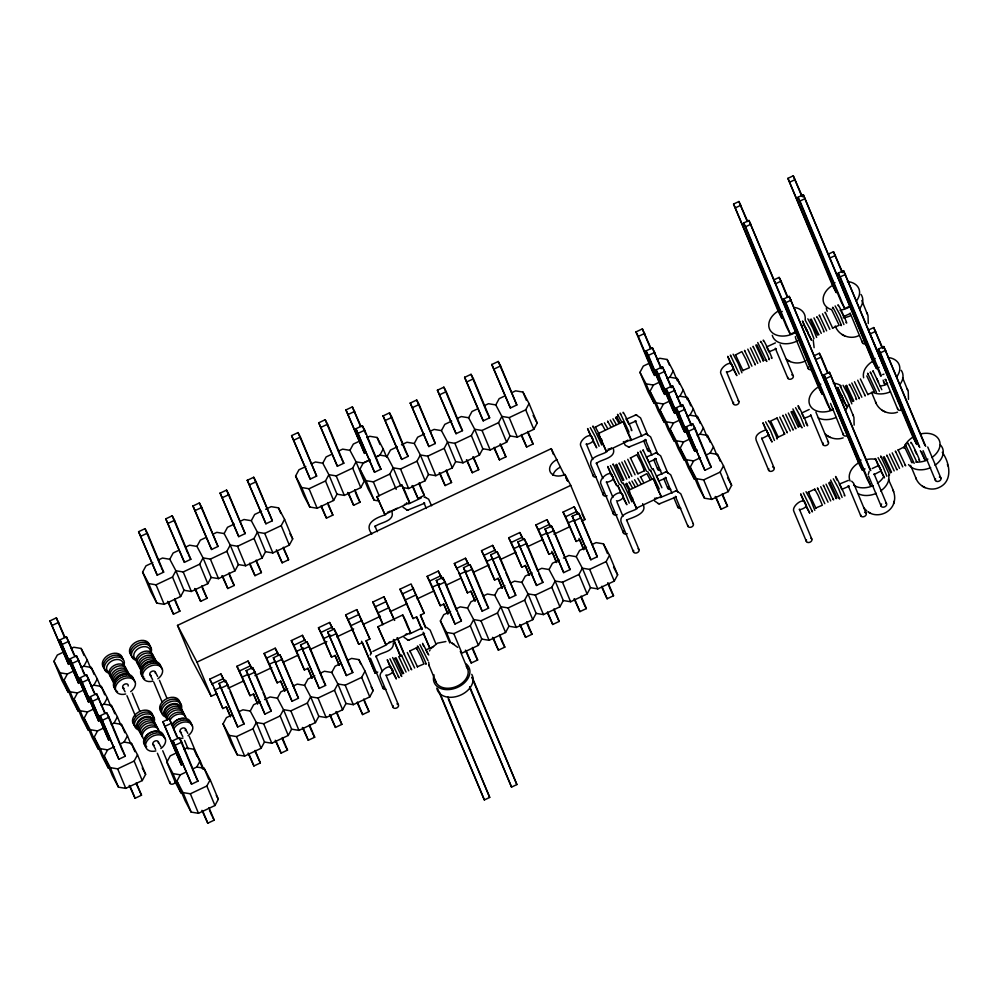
<?xml version="1.0" encoding="UTF-8"?>
<svg xmlns="http://www.w3.org/2000/svg" width="999" height="999" viewBox="0 0 999 999"><rect width="100%" height="100%" fill="white"/><g stroke="black" fill="none" stroke-linecap="round" stroke-linejoin="round"><path stroke-width="1.5" d="M795.379 336.501L795.566 338.062M814.123 347.664L813.211 339.972M868.256 474.562L869.18 471.266M393.394 644.505C392.307 652.11 381.68 652.122 376.835 655.968L375.911 656.743L375.924 656.031L382.417 671.653M761.738 438.648L768.755 435.052L766.233 429.795L768.755 435.052M854.145 425.112L853.908 417.357L848.813 404.745M868.268 323.526L868.031 315.784L861.837 300.512M893.98 502.36C896.702 494.268 891.096 486.488 888.473 479.258M908.491 399.413L908.253 391.658L902.584 377.672M376.96 496.69L401.785 484.915L404.832 490.884L409.69 502.659L384.852 514.435L376.96 496.69L384.852 514.435M401.773 484.952L405.519 494.105M377.922 626.735L402.759 614.947L405.806 620.928L410.639 632.742L385.814 644.467L377.922 626.735L385.814 644.467M409.677 502.697L407.967 499.575M402.747 614.997L407.642 626.873M598.364 433.516L623.189 421.74L626.236 427.709L631.081 439.523L606.256 451.261L598.364 433.516L606.268 451.223M623.176 421.79L627.472 432.255M628.608 490.447L636.425 508.179L628.558 490.384L653.371 478.646L661.251 496.441L659.802 493.843M869.342 512.624L868.094 511.95C877.646 518.731 892.469 512.549 894.38 500.998M893.543 503.833L893.905 502.572M370.279 654.994L370.816 653.758M53.946 661.301L60.052 672.802L68.169 692.307L62.075 680.806L53.946 661.301L57.318 655.032L62.812 652.434M64.011 680.269L70.105 691.77L78.222 711.276L72.128 699.775L64.011 680.269L67.383 674L72.865 671.403M81.106 667.507L83.854 666.208L87.225 659.952L81.119 648.451L73.801 647.24L71.054 648.538M74.063 699.238L80.157 710.739L88.287 730.244L82.18 718.743L74.063 699.238L77.435 692.969L82.929 690.371M158.341 560.002L162.462 558.054L169.78 559.253L175.886 570.754L184.003 590.272L180.632 596.528L164.161 604.32L156.831 603.121L150.737 591.608L142.607 572.102L145.979 565.846L152.847 562.599M91.159 686.488L93.906 685.189L97.278 678.92L91.184 667.419L83.854 666.208M84.116 718.206L90.222 729.707L98.339 749.213L92.245 737.712L84.116 718.206L87.487 711.95L94.356 708.703M169.78 559.253L173.152 552.996L178.646 550.399M101.224 705.456L103.971 704.158L107.33 697.889L101.236 686.388L93.906 685.189M142.607 572.102L148.714 583.603L156.044 584.815L172.515 577.022L175.886 570.754L183.217 571.965L199.688 564.173L203.059 557.904L196.965 546.403L189.635 545.204L185.514 547.152M94.181 737.175L100.275 748.676L108.391 768.194L102.298 756.68L94.181 737.175L97.552 730.918L104.408 727.672M196.965 546.403L200.324 540.147L205.819 537.549M111.276 724.425L114.023 723.126L117.395 716.857L111.301 705.356L103.971 704.158M119.967 744.043L124.076 742.095L131.406 743.306L137.512 754.807L145.629 774.312L142.258 780.569L125.787 788.361L118.456 787.162L112.35 775.661L104.233 756.156L107.605 749.887L114.473 746.64M239.86 521.453L243.981 519.505L251.311 520.704L257.405 532.205L254.033 538.473L237.562 546.266L230.232 545.054L226.86 551.323L210.389 559.115L203.059 557.904L211.176 577.422L218.506 578.621L234.977 570.829L238.349 564.572L230.232 545.054L224.138 533.553L227.497 527.297L234.365 524.05M184.003 590.272L191.333 591.47L207.804 583.678L211.176 577.422M124.076 742.095L127.447 735.826L121.354 724.325L114.023 723.126M251.311 520.704L254.683 514.448L261.538 511.201M104.233 756.156L110.327 767.657L117.657 768.855L134.141 761.063L137.512 754.807M311.326 463.936L315.447 461.988L322.777 463.186L328.871 474.687L336.988 494.193L333.616 500.462L317.145 508.254L309.815 507.042L303.721 495.541L295.604 476.036L298.963 469.78L305.831 466.533M238.349 564.572L245.679 565.771L262.15 557.979L265.522 551.723L257.405 532.205L264.735 533.416L281.206 525.624L284.578 519.368L278.484 507.854L271.154 506.655L265.659 509.253M322.777 463.186L326.136 456.93L331.631 454.333M166.87 762.125L172.977 773.626L181.094 793.131L175 781.63L166.87 762.125L170.242 755.856L175.737 753.258M265.522 551.723L272.852 552.922L289.323 545.129L292.695 538.873L284.578 519.368M295.604 476.036L301.698 487.537L309.028 488.748L325.499 480.956L328.871 474.687L336.201 475.899L352.672 468.106L356.044 461.838L349.95 450.337L342.62 449.138L338.499 451.086M349.95 450.337L353.321 444.08L360.177 440.834M192.657 768.98L196.778 767.032L204.108 768.243L210.202 779.744L218.319 799.25L214.947 805.519L198.476 813.298L191.146 812.1L185.052 800.599L176.935 781.093L180.307 774.824L185.789 772.227M196.778 767.032L200.15 760.776L194.043 749.275L186.726 748.064L183.978 749.362M378.534 500.899L374.138 500.174L368.044 488.673L359.927 469.168L363.299 462.899L368.781 460.302M238.798 711.763L242.907 709.814L250.237 711.026L256.343 722.527L264.46 742.032L261.089 748.301L244.618 756.081L237.287 754.882L231.181 743.381L223.064 723.875L226.436 717.607L231.93 715.009M336.988 494.193L344.318 495.404L360.789 487.612L364.16 481.343L356.044 461.838L363.374 463.049L370.242 459.802M367.045 437.587L369.792 436.288L377.123 437.487L383.216 448.988L379.845 455.257L375.724 457.205M176.935 781.093L183.029 792.594L190.359 793.793L206.83 786.001L210.202 779.744M400.736 485.926L393.194 467.819L387.1 456.318L390.472 450.049L397.327 446.803M250.237 711.026L253.609 704.757L260.477 701.51M359.927 469.168L366.021 480.669L373.351 481.868L389.822 474.075L393.194 467.819L400.524 469.018L416.995 461.226L420.367 454.97L414.273 443.469L406.943 442.257L401.448 444.855M223.064 723.875L229.171 735.376L236.488 736.575L252.972 728.783L256.343 722.527L263.661 723.726L280.145 715.933L283.516 709.677L277.41 698.176L270.092 696.965L264.598 699.562M414.273 443.469L417.644 437.2L424.5 433.953M277.41 698.176L280.781 691.907L287.65 688.661M320.317 673.214L324.438 671.266L331.768 672.477L337.862 683.978L334.49 690.234L318.019 698.026L310.689 696.827L307.317 703.084L290.846 710.876L283.516 709.677L291.633 729.183L298.963 730.381L315.434 722.602L318.806 716.333L310.689 696.827L304.583 685.326L307.954 679.058L314.822 675.811M457.167 418.506L461.288 416.558L468.618 417.769L474.712 429.27L471.353 435.527L454.87 443.319L447.54 442.12L444.168 448.376L427.697 456.168L420.367 454.97L428.484 474.475L435.814 475.674L452.297 467.882L455.669 461.625L447.54 442.12L441.446 430.619L444.817 424.35L451.685 421.103M264.46 742.032L271.79 743.231L288.261 735.451L291.633 729.183M402.784 487.562L408.641 488.523L425.124 480.731L428.484 474.475M468.618 417.769L471.99 411.501L477.485 408.903M331.768 672.477L335.127 666.208L340.622 663.611M511.525 392.807L515.634 390.859L522.964 392.07L529.07 403.571L525.699 409.827L509.215 417.619L501.885 416.421L498.526 422.677L482.042 430.469L474.712 429.27L482.842 448.776L490.159 449.975L506.643 442.182L510.014 435.926L501.885 416.421L495.791 404.92L499.163 398.651L504.657 396.054M455.669 461.625L462.987 462.824L479.47 455.032L482.842 448.776M318.806 716.333L326.136 717.532L342.607 709.752L345.979 703.483L337.862 683.978L345.192 685.177L361.663 677.384L365.035 671.128L358.941 659.627L351.611 658.416L347.49 660.364M345.979 703.483L353.309 704.682L369.78 696.902L373.151 690.634L365.035 671.128M510.014 435.926L517.345 437.125L533.816 429.333L537.187 423.077L529.07 403.571M449.85 642.994L440.384 620.928L443.743 614.66L450.611 611.413M440.384 620.928L446.478 632.429L453.808 633.628L461.925 653.146L478.396 645.354L481.768 639.085L473.651 619.58L467.557 608.079L470.916 601.81L476.411 599.213M453.808 633.628L470.279 625.849L473.651 619.58L480.981 620.779L497.452 612.999L500.824 606.73L494.73 595.229L487.4 594.018L483.279 595.966M494.73 595.229L498.101 588.96L504.957 585.714M537.624 570.267L541.745 568.319L549.075 569.53L555.169 581.031L551.798 587.3L535.327 595.079L527.996 593.881L524.625 600.149L508.154 607.929L500.824 606.73L508.941 626.236L516.271 627.447L532.754 619.655L536.113 613.386L527.996 593.881L521.903 582.38L525.274 576.111L532.13 572.864M639.959 372.34L646.053 383.841L654.17 403.346L648.076 391.845L639.959 372.34L643.319 366.071L650.187 362.824M481.768 639.085L489.098 640.297L505.569 632.504L508.941 626.236M549.075 569.53L552.447 563.261L559.303 560.014M650.012 391.308L656.106 402.809L664.223 422.315L658.129 410.814L650.012 391.308L653.383 385.04L660.252 381.793M667.107 378.546L669.854 377.247L673.226 370.991L667.132 359.49L659.802 358.279L657.055 359.578M591.97 544.567L596.091 542.619L603.421 543.831L609.515 555.332L606.156 561.6L589.672 569.393L582.342 568.181L578.97 574.45L562.499 582.242L555.169 581.031L563.286 600.536L570.616 601.748L587.1 593.955L590.471 587.687L582.342 568.181L576.248 556.68L579.62 550.412L586.488 547.165M660.064 410.277L666.171 421.778L674.288 441.283L668.194 429.782L660.064 410.277L663.436 404.008L670.304 400.761M536.113 613.386L543.444 614.597L559.927 606.805L563.286 600.536M677.172 397.515L679.919 396.228L683.279 389.96L677.185 378.459L669.854 377.247M670.129 429.245L676.223 440.746L684.34 460.252L678.246 448.751L670.129 429.245L673.501 422.989L680.356 419.742M687.225 416.496L689.972 415.197L693.343 408.928L687.237 397.427L679.919 396.228M680.182 448.214L686.276 459.715L694.405 479.22L688.299 467.719L680.182 448.214L683.553 441.958L690.421 438.711M590.471 587.687L597.789 588.898L614.273 581.106L617.644 574.837L609.515 555.332M697.277 435.464L700.024 434.165L703.396 427.897L697.302 416.396L689.972 415.197M705.968 455.082L710.089 453.134L717.407 454.345L723.513 465.846L731.63 485.352L728.259 491.608L711.788 499.4L704.457 498.201L698.363 486.7L690.234 467.195L693.606 460.926L700.474 457.679M710.089 453.134L713.448 446.865L707.354 435.364L700.024 434.165M690.234 467.195L696.34 478.696L703.671 479.895L720.142 472.102L723.513 465.846M429.47 650.973L430.057 649.937M430.881 648.626L437.475 643.144L445.866 641.545M372.902 651.41L386.675 644.755M805.818 360.627C799.862 364.21 791.757 363.661 786.388 359.228M733.566 204.046L781.942 318.394L778.321 311.551L733.566 204.046L738.91 201.511L747.464 221.016M787.911 178.346L836.288 292.695L832.666 285.851L787.911 178.346L793.256 175.812L802.409 196.753M735.539 207.78L740.896 205.245M789.897 182.08L795.241 179.545M291.596 435.626L298.014 432.592L300.387 437.075L316.633 476.086L310.214 479.12L291.596 435.626L310.214 479.12M318.768 422.777L325.187 419.742L327.572 424.225L343.806 463.236L337.387 466.271L318.768 422.777L337.387 466.271M345.941 409.927L364.56 453.421L345.941 409.927L352.36 406.893L361.114 426.698M795.704 331.73L790.359 334.265L786.725 327.422L743.618 223.014L748.975 220.479L822.177 394.28L818.543 387.437L748.975 220.479M850.049 306.031L844.704 308.566L841.083 301.723L797.964 197.315L803.321 194.78L872.502 359.777L876.523 368.581L879.195 367.32M293.968 440.109L300.387 437.075M321.141 427.26L327.572 424.225M348.326 414.41L354.745 411.376M790.359 334.265L745.604 226.748L750.948 224.213M844.704 308.566L799.949 201.049L805.294 198.514M355.919 428.758L362.337 425.711L364.722 430.194L380.956 469.205L374.538 472.252L355.919 428.758L374.538 472.252M383.092 415.909L389.51 412.862L391.895 417.345L408.129 456.356L401.71 459.403L383.092 415.909L401.71 459.403M410.277 403.059L416.695 400.012L419.068 404.495L435.302 443.506L428.883 446.553L410.277 403.059L428.883 446.553M437.45 390.209L443.868 387.162L446.241 391.645L462.475 430.656L456.056 433.703L437.45 390.209L456.056 433.703M464.622 377.36L471.041 374.325L473.414 378.796L489.647 417.807L483.229 420.854L464.622 377.36L483.229 420.854M491.795 364.51L498.214 361.476L500.586 365.946L516.82 404.97L510.402 408.004L491.795 364.51L510.402 408.004M138.611 531.693L145.03 528.658L147.402 533.141L163.649 572.152L157.23 575.187L138.611 531.693L157.23 575.187M165.784 518.843L172.203 515.809L174.575 520.292L190.821 559.303L184.403 562.337L165.784 518.843L184.403 562.337M192.957 505.993L199.375 502.959L201.748 507.442L217.994 546.453L211.576 549.487L192.957 505.993L211.576 549.487M220.13 493.144L226.548 490.109L228.933 494.592L245.167 533.603L238.749 536.638L220.13 493.144L238.749 536.638M247.302 480.294L253.721 477.26L256.106 481.743L272.34 520.754L265.921 523.788L247.302 480.294L265.921 523.788M358.304 433.229L364.722 430.194M385.477 420.379L391.895 417.345M412.649 407.53L419.068 404.495M439.822 394.68L446.241 391.645M466.995 381.83L473.414 378.796M494.168 368.981L500.586 365.946M140.984 536.176L147.402 533.141M168.157 523.326L174.575 520.292M195.329 510.477L201.748 507.442M222.502 497.627L228.933 494.592M249.688 484.777L256.106 481.743M657.142 374.2L654.57 375.424L652.197 370.941L635.951 331.93L642.369 328.896L651.123 348.701M375.649 457.055L379.77 455.107L387.1 456.318M429.995 431.356L434.115 429.408L441.446 430.619M484.34 405.656L488.461 403.708L495.791 404.92M212.687 534.303L216.808 532.355L224.138 533.553M654.57 375.424L638.324 336.413L644.742 333.366M49.95 620.891L68.569 664.385L49.95 620.891L56.369 617.857L65.122 637.662M779.145 277.397L773.788 279.92L775.773 283.654L781.118 281.131L779.145 277.397L787.499 297.465M876.523 368.581L872.889 361.738L828.146 254.221L833.491 251.698L842.632 272.64M52.323 625.374L58.741 622.34M835.464 255.432L830.119 257.954L828.146 254.221M667.195 393.181L664.622 394.393L662.25 389.91L646.016 350.899L652.434 347.864L661.188 367.669M664.622 394.393L648.388 355.382L654.807 352.347M60.002 639.86L78.621 683.353L60.002 639.86L66.421 636.825L75.187 656.63M833.253 408.878L830.581 410.139L826.96 403.296L783.853 298.888L789.198 296.366L858.378 461.363L862.399 470.167L865.072 468.893M880.706 376.186L838.198 273.202L843.543 270.667L886.7 373.314M321.178 506.693L326.448 518.131L332.867 515.097L327.647 502.559M347.764 492.445L353.621 505.282L360.04 502.247L354.82 489.71M62.388 644.343L68.806 641.308M830.581 410.139L785.826 302.635L791.183 300.1M881.355 375.849L840.171 276.935L845.529 274.4M832.279 283.903L834.952 282.63M677.247 412.15L674.687 413.361L672.302 408.878L656.068 369.867L662.487 366.833L671.241 386.638M779.582 312.699L782.254 311.438M674.687 413.361L658.441 374.35L664.859 371.316M70.067 658.828L88.674 702.322L70.067 658.828L76.486 655.794L85.24 675.599M392.058 510.651L397.202 508.229M412.1 485.564L417.957 498.414L424.375 495.379L419.155 482.829M439.273 472.714L445.129 485.564L451.548 482.529L446.328 469.98M466.446 459.865L472.302 472.714L478.721 469.68L473.501 457.13M494.193 448.414L499.475 459.865L505.894 456.83L500.674 444.28M521.366 435.564L526.648 447.015L533.066 443.981L527.847 431.431M167.607 601.361L173.464 614.21L179.882 611.163L174.663 598.626M194.78 588.511L200.637 601.361L207.055 598.314L201.835 585.776M221.953 575.661L227.809 588.511L234.228 585.464L229.008 572.927M249.713 564.21L254.982 575.661L261.401 572.614L256.181 560.077M276.311 549.962L282.155 562.812L288.586 559.765L283.366 547.227M385.714 514.722C376.985 517.295 363.074 523.176 371.89 534.003M408.641 503.883L421.266 497.914M72.44 663.311L78.859 660.277M735.464 354.957L741.87 351.623L746.066 359.54L749.45 367.694L742.806 370.479M687.312 431.118L684.74 432.33L682.367 427.847L666.121 388.836L672.539 385.801L681.293 405.606M595.317 427.16L601.71 423.826L604.919 429.67M738.86 401.473L726.448 371.64C725.162 373.264 736.713 369.917 732.417 365.946C731.206 358.666 718.131 369.006 720.991 373.926L733.516 403.996M766.433 346.99L775.399 342.894M216.845 693.606L211.201 696.278L191.721 659.527L177.51 625.386L551.248 448.663L564.547 475.387M684.74 432.33L668.506 393.319L674.924 390.284M592.807 459.465L586.301 443.843C584.777 445.479 596.64 442.17 592.27 438.149C591.058 430.869 577.971 441.208 580.844 446.128L593.369 476.198M626.273 419.18L635.551 415.109M80.12 677.797L98.739 721.29L80.12 677.797L86.538 674.762L95.292 694.567M768.78 351.885L776.211 348.826L775.311 348.276L787.861 378.296M843.581 316.621L850.249 313.524M82.492 682.28L88.911 679.245M628.708 424.163L636.063 421.029L635.401 420.829M832.504 328.059L839.16 325.274L831.593 309.503M697.364 450.087L694.792 451.298L692.419 446.815L676.186 407.804L682.604 404.77L691.358 424.575M694.792 451.298L678.558 412.287L684.977 409.253M607.117 451.548C602.459 454.995 588.673 456.268 590.909 465.097L603.421 495.179M630.044 440.709L645.616 434.09M90.172 696.765L108.791 740.259L90.172 696.765L96.591 693.731L105.357 713.548M819.367 353.271L814.023 355.806L815.996 359.54L821.353 357.018L819.367 353.271L827.721 373.351M868.368 330.107L916.745 444.468L913.123 437.624L868.368 330.107L873.713 327.572L882.866 348.526M92.557 701.248L98.976 698.214M870.354 333.841L875.698 331.318M686.238 426.785L692.657 423.738L695.029 428.221L711.276 467.232L704.857 470.279L686.238 426.785L704.857 470.279M177.51 625.386L196.99 662.137L570.729 485.402L584.952 519.555L582.13 520.879M630.406 458.017L636.813 454.682L641.008 462.599L644.392 470.754L637.974 473.788L637.262 472.764M688.611 431.256L695.029 428.221M612.924 497.415L606.418 481.793C604.894 483.404 616.87 480.169 612.387 476.086C611.176 468.818 598.089 479.158 600.961 484.065L613.486 514.148M646.39 457.13L655.669 453.059M100.237 715.746L106.656 712.712L109.028 717.182L125.275 756.206L118.844 759.24L100.237 715.746L118.844 759.24M824.075 374.775L870.816 486.026L867.182 479.183L824.075 374.775L829.432 372.252L870.791 470.591M919.018 446.603L878.421 349.076L883.778 346.553L925.736 446.328M102.61 720.217L109.028 717.182M648.826 462.112L655.844 458.953L655.282 458.416M826.061 378.509L831.405 375.986M919.792 447.427L880.406 352.809L885.751 350.287M818.156 385.477L820.828 384.215M872.502 359.777L875.174 358.516M212.75 685.414L209.74 679.158L220.866 673.9L225.062 682.23M257.742 703.733L253.671 693.955L250.012 695.691L236.913 666.308L248.039 661.051L252.248 669.38M284.915 690.883L280.844 681.106L277.185 682.841L264.086 653.458L275.212 648.201L278.846 655.319M312.125 678.021L308.054 668.244L304.395 669.979L291.296 640.596L302.422 635.339L306.056 642.444M339.298 665.172L335.227 655.394L331.568 657.13L318.469 627.747L329.595 622.489L333.229 629.595M377.734 672.065L375.199 673.264L362.412 642.544L358.753 644.28L345.642 614.897L356.768 609.64L369.88 639.01L366.221 640.746L371.441 653.309M382.842 624.75L372.814 602.047L383.941 596.79L394.667 620.429M421.99 629.42L416.758 616.845L413.099 618.581L399.987 589.198L411.113 583.94L424.225 613.311L420.567 615.047L425.799 627.609M448.002 613.773L443.931 603.995L440.272 605.731L427.16 576.348L438.286 571.091L442.495 579.408M457.342 569.755L454.333 563.498L465.459 558.241L469.093 565.347M502.347 588.074L498.276 578.296L494.617 580.032L481.518 550.649L492.644 545.392L496.266 552.497M529.52 575.224L525.449 565.446L521.79 567.182L508.691 537.799L519.817 532.542L523.439 539.647M556.693 562.375L552.622 552.597L548.963 554.333L535.864 524.95L546.99 519.692L550.624 526.798M583.903 549.512L579.832 539.735L576.173 541.458L563.074 512.087L574.2 506.818L577.834 513.936M640.471 476.998L646.865 473.651L650.062 479.495M209.74 679.158L212.225 683.853L223.351 678.583M236.913 666.308L239.398 671.003L250.524 665.746M264.086 653.458L266.571 658.154L277.697 652.896M291.296 640.596L293.781 645.279L304.907 640.022M318.469 627.747L320.954 632.429L332.08 627.172M345.642 614.897L348.127 619.58L359.253 614.323M372.814 602.047L375.299 606.743L386.426 601.473M399.987 589.198L402.472 593.893L413.598 588.623M427.16 576.348L429.657 581.043L440.784 575.774M454.333 563.498L456.83 568.194L467.957 562.924M481.518 550.649L484.003 555.344L495.129 550.074M508.691 537.799L511.176 542.494L522.302 537.225M535.864 524.95L538.349 529.645L549.475 524.375M563.074 512.087L565.559 516.77L576.685 511.513M777.06 418.019L770.641 421.054L778.233 437.125L784.652 434.09L777.06 418.019L777.372 419.155M616.47 500.761C617.519 502.06 627.085 497.802 621.79 493.718C618.98 490.272 608.478 497.839 611.013 503.034L623.538 533.116M656.455 476.098L665.721 472.028M436.376 580.519L442.794 577.484L445.167 581.967L461.413 620.978L454.995 624.013L436.376 580.519L454.995 624.013M463.548 567.669L469.967 564.635L472.352 569.118L488.586 608.129L482.167 611.163L463.548 567.669L482.167 611.163M490.721 554.82L497.14 551.785L499.525 556.268L515.759 595.279L509.34 598.314L490.721 554.82L509.34 598.314M517.894 541.97L524.313 538.936L526.698 543.419L542.932 582.429L536.513 585.464L517.894 541.97L536.513 585.464M545.079 529.12L551.498 526.086L553.871 530.569L570.104 569.58L563.686 572.614L545.079 529.12L563.686 572.614M572.252 516.271L578.671 513.236L581.043 517.719L597.277 556.73L590.859 559.765L572.252 516.271L590.859 559.765M219.068 683.466L225.487 680.431L227.859 684.914L244.106 723.925L237.687 726.96L219.068 683.466L237.687 726.96M246.241 670.616L252.66 667.582L255.032 672.065L271.278 711.076L264.86 714.11L246.241 670.616L264.86 714.11M273.414 657.767L279.832 654.732L282.205 659.215L298.451 698.226L292.033 701.261L273.414 657.767L292.033 701.261M300.587 644.917L307.005 641.882L309.378 646.365L325.624 685.376L319.205 688.411L300.587 644.917L319.205 688.411M327.759 632.067L334.178 629.033L336.551 633.516L352.797 672.527L346.378 675.561L327.759 632.067L346.378 675.561M230.569 716.583L226.498 706.805L222.839 708.541L215.085 689.909L220.654 687.275M250.012 695.691L242.257 677.06L247.827 674.425M277.185 682.841L269.43 664.21L275 661.575M304.395 669.979L296.641 651.348L303.596 648.051M331.568 657.13L323.813 638.498L330.769 635.202M358.753 644.28L350.986 625.649L362.113 620.379M382.942 624.263L378.171 612.799L389.298 607.529M413.099 618.581L405.344 599.949L416.471 594.68M440.272 605.731L432.517 587.1L439.473 583.803M475.174 600.923L471.103 591.146L467.445 592.882L459.69 574.25L466.645 570.953M494.617 580.032L486.863 561.401L492.42 558.766M521.79 567.182L514.035 548.551L519.605 545.916M548.963 554.333L541.208 535.701L546.778 533.066M576.173 541.458L568.419 522.827L573.988 520.204M766.295 429.782C762.15 431.131 754.083 434.29 756.193 440.322L768.718 470.392M438.748 585.002L445.167 581.967M465.934 572.152L472.352 569.118M493.106 559.303L499.525 556.268M520.279 546.453L526.698 543.419M547.452 533.603L553.871 530.569M574.625 520.754L581.043 517.719M221.441 687.949L227.859 684.914M248.614 675.099L255.032 672.065M275.786 662.25L282.205 659.215M302.959 649.4L309.378 646.365M330.132 636.55L336.551 633.516M228.122 688.274L243.644 680.943M254.92 675.611L271.853 667.607M283.129 662.262L298.639 654.932M309.927 649.6L326.848 641.595M336.725 636.925L353.646 628.92M363.524 624.25L380.444 616.246M390.322 611.588L407.242 603.583M417.12 598.913L434.041 590.909M446.728 584.902L460.839 578.234M473.526 572.24L489.048 564.897M500.324 559.565L515.834 552.222M527.122 546.89L542.632 539.56M553.921 534.215L569.43 526.885M803.583 417.607C804.432 419.093 812.811 414.66 810.751 415.022M162.874 721.715L181.493 765.209L162.874 721.715L169.293 718.681L178.047 738.486M883.478 381.705L884.927 384.44L887.611 383.179M165.247 726.186L171.666 723.151M867.706 394.455L874.362 391.67L866.795 375.899M636.425 508.179L661.251 496.441M637.287 508.466C632.629 511.9 618.856 513.174 621.078 522.015L633.591 552.085M660.214 497.614L675.786 490.996M172.927 740.684L179.345 737.649L181.731 742.132L197.964 781.143L191.546 784.178L172.927 740.684L191.546 784.178M456.106 608.816L460.227 606.868L467.557 608.079M510.452 583.116L514.572 581.168L521.903 582.38M563.424 558.066L568.918 555.469L576.248 556.68M293.144 686.063L297.265 684.115L304.583 685.326M409.602 633.915L422.227 627.946M175.312 745.167L181.731 742.132M424.513 633.416L408.941 640.047M410.252 652.06L409.952 650.923L416.371 647.889L420.567 655.819L423.963 663.96L417.307 666.745M715.234 496.441L721.091 509.29L727.509 506.256L722.289 493.706M398.389 704.819L385.976 674.999C385.577 676.348 396.778 672.777 391.62 668.606C390.209 662.774 377.56 672.552 380.519 677.272L393.044 707.354M425.849 649.962L433.541 646.465M129.233 785.401L135.09 798.251L141.508 795.216L136.289 782.667M858.378 461.363L861.063 460.102M808.666 493.331L808.353 492.195L814.772 489.16L817.981 495.005L822.364 505.232L815.708 508.016M898.089 450.074L904.482 446.74L912.075 462.812L911.363 461.788M811.775 539.01L799.362 509.178C798.064 510.801 809.615 507.455 805.331 503.484C804.12 496.203 791.033 506.543 793.905 511.463L806.43 541.533M839.235 484.14L848.313 480.432M872.227 468.543L878.658 465.497L880.918 470.042L881.193 470.854L874.075 474.562L874.088 473.851L886.5 503.671M465.372 650.187L471.228 663.024L477.647 659.989L472.427 647.452M492.544 637.337L498.401 650.174L504.82 647.14L499.6 634.602M519.73 624.487L525.574 637.325L532.005 634.29L526.785 621.753M547.477 613.024L552.759 624.475L559.178 621.44L553.958 608.903M574.075 598.788L579.932 611.625L586.351 608.591L581.131 596.053M601.823 587.325L607.105 598.776L613.523 595.741L608.304 583.204M248.064 753.134L253.921 765.971L260.339 762.936L255.12 750.399M275.237 740.284L281.094 753.121L287.512 750.087L282.292 737.549M302.41 727.434L308.266 740.271L314.685 737.237L309.465 724.7M329.583 714.585L335.439 727.422L341.858 724.387L336.638 711.85M357.342 703.121L362.612 714.572L369.031 711.538L363.811 699M841.695 489.423L848.788 486.338L848.226 485.814M920.341 450.636L925.161 460.327L927.834 459.065M201.935 810.351L207.78 823.188L214.198 820.154L208.978 807.617M437.624 688.698L484.365 799.937L489.71 797.414L447.927 697.027M469.555 687.275L511.538 787.087L516.883 784.565L472.127 677.047M858.765 335.664C850.049 340.035 838.386 335.264 835.301 325.999M882.691 374.625L883.94 374.175M809.202 409.503L801.535 413.099M897.527 412.162C888.973 415.459 878.471 410.577 875.524 401.873M843.181 437.862C837.187 440.059 830.082 438.586 825.474 434.153M885.451 379.92L886.138 379.895L885.239 379.333M629.382 446.828L646.116 439.997L645.229 439.448M407.979 510.002L424.712 503.171L424.076 503.134M659.552 503.746L676.286 496.915L675.399 496.366L687.949 526.386M636.55 415.172L640.546 417.894L647.702 435.089M646.603 434.153L650.599 436.863L657.754 454.058M623.376 441.595L625.312 445.354L628.396 446.765M656.668 453.121L660.664 455.844L667.807 473.026M666.72 472.09L670.716 474.812L677.871 491.995M676.773 491.058L680.769 493.781L693.294 523.863M654.57 500.961L658.566 503.683M425.199 497.315L428.621 499.15L431.58 505.769M402.997 507.217L406.993 509.94M403.958 637.262L407.954 639.972M635.252 415.097L636.962 415.209M645.304 434.066L647.027 434.178M627.971 446.74L629.695 446.853M655.356 453.034L657.08 453.146M665.421 472.003L667.132 472.115M675.474 490.984L677.197 491.083M658.141 503.658L659.864 503.758M424.213 497.252L425.624 497.352M406.568 509.915L408.291 510.027M407.53 639.947L409.253 640.059M646.053 383.841L653.383 385.04M656.106 402.809L663.436 404.008M666.171 421.778L673.501 422.989M676.223 440.746L683.553 441.958M686.276 459.715L693.606 460.926M60.052 672.802L67.383 674M70.105 691.77L77.435 692.969M80.157 710.739L87.487 711.95M90.222 729.707L97.552 730.918M100.275 748.676L107.605 749.887M172.977 773.626L180.307 774.824M426.585 627.384L430.157 630.082L436.126 644.405M915.758 477.759C918.843 487.025 930.506 491.808 939.222 487.437C953.321 481.006 949.699 462.562 942.282 452.285M454.245 644.33L451.635 642.919L457.742 647.402M841.995 334.49L843.243 335.164M843.443 335.264L844.605 335.889M882.217 410.364L883.466 411.039M883.665 411.151L884.827 411.775M787.649 360.189L788.885 360.864M789.098 360.964L790.246 361.588M923.9 487.037L925.049 487.662M922.452 486.251L923.688 486.925M827.871 436.063L829.12 436.738M829.32 436.85L830.481 437.475M869.555 512.737L870.703 513.361M631.031 439.498L629.882 437.437M410.639 632.742L409.19 630.144M851.685 481.193L853.608 483.229L866.121 513.311M866.845 511.001L863.636 507.667M841.058 311.276L842.457 313.911M843.918 324.563L840.134 315.085L835.114 305.931M829.832 329.32L822.502 313.811M826.623 330.844L819.267 315.022L819.567 316.159M881.792 389.697L872.964 370.704L873.326 372.065M810.177 319.318L817.532 335.14M821.278 333.379L813.948 317.857M876.448 392.22L867.619 373.239L867.981 374.588M816.633 337.462L812.849 327.984L807.841 318.831M813.96 338.723L810.177 329.245L805.169 320.105M861.825 397.24L854.495 381.718M916.832 462.1L908.004 443.106L908.366 444.468M914.16 463.361L905.331 444.38L905.693 445.729M853.795 401.036L846.44 385.214L846.752 386.351M852.734 401.536L845.391 386.026M898.064 449.775L905.656 465.846L904.944 464.822M851.835 403.858L848.051 394.38L843.044 385.239M849.162 405.119L840.334 386.138L840.696 387.5M902.746 466.858L895.391 451.036L895.691 452.172M899.537 468.381L892.207 452.859M894.18 470.916L886.825 455.082L887.137 456.218M891.508 472.177L884.177 456.655M889.547 475L880.718 456.006L881.093 457.367M886.875 476.261L883.091 466.783L878.071 457.642M755.768 345.042L763.361 361.114L762.649 360.09M764.198 360.364L756.867 344.842M760.451 362.137L753.096 346.316L753.408 347.44M757.779 363.399L750.449 347.877M803.983 418.281L803.783 417.545M751.897 366.183L744.542 350.362L744.842 351.486M804.382 426.298L800.599 416.808L795.591 407.667M735.439 354.657L743.031 370.729M798.326 427.26L790.996 411.75M741.907 372.802L738.124 363.311L733.116 354.17M739.235 374.063L730.406 355.07L730.769 356.431M790.309 431.056L782.941 415.234L783.253 416.371M784.652 434.09L783.94 433.067M842.107 497.44L838.311 487.949L833.303 478.808M837.112 497.902L829.757 482.08L830.057 483.204M778.233 437.125L777.522 436.101M774.437 440.459L770.641 430.981L765.634 421.84M830.693 500.936L823.338 485.114L823.638 486.238M828.021 502.197L820.691 486.675M824.812 503.721L817.457 487.899L817.756 489.023M808.353 492.195L815.946 508.266M814.822 510.339L811.038 500.849L806.018 491.708M626.173 418.806L628.608 423.788M629.045 432.092L620.217 413.111L620.579 414.473M651.835 468.781L643.006 449.787L643.368 451.148M646.478 471.303L637.649 452.322L638.024 453.671M661.887 487.749L653.059 468.756L653.421 470.117M644.392 470.754L643.681 469.73M630.381 457.717L637.974 473.788M659.215 489.011L650.386 470.029L650.749 471.378M595.292 426.86L599.5 434.777M640.446 476.685L643.643 482.529M635.064 474.8L627.734 459.29M631.855 476.323L624.525 460.801M601.76 445.005L592.931 426.011L593.294 427.372M599.088 446.266L595.292 436.788L590.284 427.634M593.406 440.859L590.871 435.502M623.838 480.119L616.483 464.298L616.783 465.422M622.764 480.619L615.434 465.109M621.878 482.942L613.049 463.948L613.411 465.309M631.93 501.91L623.101 482.929L623.476 484.278M629.258 503.171L625.474 493.693L620.454 484.552M623.576 497.777L623.101 497.015M409.952 650.923L417.545 666.995M414.635 668.019L407.305 652.497M408.741 670.804L401.386 654.969L401.698 656.106M406.069 672.065L398.738 656.543M402.322 673.838L394.967 658.016L395.279 659.14M665.334 477.385L666.233 477.947L658.865 480.981M927.746 447.015L940.858 477.972M780.107 344.805L793.218 375.774M846.016 322.365C849.849 328.034 836.25 299.325 838.136 305.669M840.671 324.9C844.505 330.569 830.906 301.86 832.779 308.192M918.93 459.902C922.764 465.571 909.165 436.863 911.051 443.206M864.56 394.942L865.271 395.966L857.704 380.207M823.476 331.331C826.66 336.064 815.334 312.138 816.895 317.42M858.665 397.727L859.377 398.751L851.81 382.992M818.119 333.866L818.83 334.877L811.263 319.118M855.993 399.001C859.19 403.721 847.851 379.795 849.425 385.077M896.378 468.868L897.09 469.892L889.535 454.12M771.29 357.704C775.124 363.374 761.525 334.665 763.398 341.009M768.618 358.966C772.452 364.635 758.853 335.926 760.726 342.27M765.946 360.227L766.795 361.451L757.717 342.532M844.205 495.242C848.488 501.398 830.743 465.334 836.937 480.094M801.148 426.623L801.997 427.847L792.919 408.928M798.925 425.986C802.11 430.706 790.783 406.793 792.344 412.075M838.86 497.764L839.709 498.988L830.631 480.069M795.179 427.759L795.891 428.771L788.323 413.012M754.632 363.886L755.344 364.91L747.776 349.138M835.564 497.627L836.275 498.651L828.708 482.879M792.507 429.021L793.206 430.045L785.651 414.273M832.891 498.888L833.603 499.912L826.036 484.153M786.613 431.805L787.324 432.817L779.757 417.058M776.535 438.261C780.369 443.943 766.77 415.234 768.643 421.566M811.575 510.664L812.424 511.888L803.346 492.969M631.143 429.907C634.977 435.576 621.378 406.868 623.251 413.211M628.708 476.81L629.42 477.834L621.853 462.062M613.436 478.721L610.988 473.439M425.474 663.586C429.295 669.255 415.696 640.546 417.582 646.89M410.939 668.756L411.65 669.78L404.096 654.008M402.922 672.552L403.633 673.576L396.066 657.804M400.861 675.224L401.71 676.448L392.632 657.529M398.189 676.485L399.038 677.709L389.96 658.791M392.994 671.927L392.332 670.704M807.816 332.567L808.278 333.316L805.743 327.959L807.529 332.018M801.76 413.349L803.533 416.983M805.669 422.589C813.948 437.862 793.056 393.494 799.225 408.966M426.086 650.299L427.872 653.945M797.964 197.315L799.949 201.049M838.198 273.202L840.171 276.935M878.421 349.076L880.406 352.809M743.618 223.014L745.604 226.748M783.853 298.888L785.826 302.635M862.399 470.167L858.778 463.324L789.198 296.366M727.559 477.684L731.63 485.352M708.89 462.762L711.276 467.232M635.951 331.93L638.324 336.413M646.016 350.899L648.388 355.382M656.068 369.867L658.441 374.35M666.121 388.836L668.506 393.319M676.186 407.804L678.558 412.287M727.509 506.256L722.814 496.191M557.03 459.565A11.851 8.442 -22.6 0 0 550.299 472.09A11.851 8.442 -22.6 0 0 564.959 474.5L570.729 485.402M533.116 415.409L537.187 423.077M613.573 567.17L617.644 574.837M565.996 478.109L567.432 480.819M582.067 514.11L584.952 519.555M577.21 513.086L574.2 506.818M516.82 404.97L498.214 361.476M597.277 556.73L578.671 513.236M533.066 443.981L527.784 432.53M611.151 591.258L613.523 595.741M549.999 525.949L546.99 519.692M487.275 413.336L489.647 417.807M570.104 569.58L551.498 526.086M505.894 456.83L500.037 443.981M583.965 604.108L586.351 608.591M522.814 538.798L519.817 532.542M460.102 426.186L462.475 430.656M541.146 579.07L542.932 582.429M478.721 469.68L472.864 456.83M559.178 621.44L553.896 609.989M495.641 551.648L492.644 545.392M435.302 443.506L416.695 400.012M515.759 595.279L505.844 572.689M449.163 478.046L451.548 482.529M530.219 630.931L532.005 634.29M468.469 564.497L465.459 558.241M406.343 452.997L408.129 456.356M486.213 603.646L488.586 608.129M421.99 490.896L424.375 495.379M503.046 643.781L504.82 647.14M467.445 592.882L458.778 572.789M441.296 577.347L438.286 571.091M379.17 465.846L380.956 469.205M461.413 620.978L457.879 613.711M475.274 655.506L477.647 659.989M412.25 586.675L424.225 613.311M516.883 784.565L471.94 677.609M341.433 458.753L343.806 463.236M358.266 498.888L360.04 502.247M489.71 797.414L448.326 699.025M316.633 476.086L298.014 432.592M332.867 515.097L328.172 505.044M369.88 639.01L356.768 609.64M375.199 673.264L361.576 641.283M289.985 533.753L292.695 538.873M371.116 686.8L373.151 690.634M332.605 628.746L329.595 622.489M272.34 520.754L253.721 477.26M350.424 668.044L352.797 672.527M288.586 559.765L283.304 548.326M369.031 711.538L364.335 701.485M304.807 640.421L302.422 635.339M245.167 533.603L226.548 490.109M323.251 680.893L325.624 685.376M261.401 572.614L256.131 561.176M341.858 724.387L336.001 711.55M278.221 654.457L275.212 648.201M217.994 546.453L199.375 502.959M298.451 698.226L279.832 654.732M232.455 582.105L234.228 585.464M312.312 732.754L314.685 737.237M251.049 667.307L248.039 661.051M188.449 554.82L190.821 559.303M269.493 707.717L271.278 711.076M207.055 598.314L202.36 588.261M285.14 745.604L287.512 750.087M223.876 680.157L220.866 673.9M161.264 567.669L163.649 572.152M242.32 720.566L244.106 723.925M177.51 606.693L179.882 611.163M260.339 762.936L255.07 751.485M222.839 708.541L214.173 688.448M155.282 672.027L157.617 676.435M185.452 728.945L187.787 733.353M216.296 795.416L218.319 799.25M149.925 674.562L152.597 679.632M180.095 731.468L182.78 736.538M195.592 776.66L197.964 781.143M212.425 816.795L214.198 820.154M158.267 741.795L160.951 746.852M122.752 687.412L125.087 691.82M152.922 744.317L155.594 749.387M142.245 767.919L145.629 774.312M123.489 752.834L125.275 756.206M141.508 795.216L136.226 783.765M876.722 378.421L878.508 382.217M839.709 484.902L840.309 486.088M766.795 347.365L768.581 351.149M656.818 476.473L658.603 480.269M646.753 457.505L647.364 458.703M914.709 450.112L916.395 453.783M880.631 470.804L884.477 477.822L875.374 458.541L878.283 465.809M842.919 399.662L846.765 406.68L837.661 387.4L840.571 394.68M807.729 333.266L811.563 340.284L802.459 321.004L806.53 330.781M805.906 506.143L809.752 513.161L800.649 493.881L803.546 501.148M768.194 435.002L772.04 442.02L762.936 422.739L765.833 430.007M732.991 368.606L736.837 375.624L727.734 356.343L730.644 363.611M651.548 478.309L647.739 471.653M621.378 421.391L617.544 414.373L617.906 415.734M619.892 422.589L616.695 416.745L616.995 417.869M618.831 423.089L615.621 417.245L615.933 418.381M616.146 424.363L612.974 418.818M613.473 425.624L610.302 420.079M640.971 483.803L637.799 478.259M610.801 426.885L607.604 421.041L607.904 422.177M637.762 485.314L634.59 479.77M607.592 428.409L604.42 422.864M635.089 486.588L631.905 481.043M632.417 487.849L629.208 482.005L629.52 483.129M629.745 489.11L626.535 483.266L626.848 484.403M623.014 497.714L626.86 504.732L617.757 485.452L620.666 492.732M612.961 478.746L616.808 485.764L607.692 466.483L611.763 476.261M592.844 440.809L596.69 447.827L587.587 428.546L590.484 435.814M392.52 671.952L396.366 678.97L387.262 659.69L390.159 666.97M629.632 436.938L628.833 435.302M629.67 491.695L625.486 484.078M392.008 670.067L390.547 666.658M659.278 492.769L658.741 491.658M407.704 499.038L407.167 497.914M408.666 629.07L408.141 627.946M565.559 516.77L568.419 522.827M538.349 529.645L541.208 535.701M511.176 542.494L514.035 548.551M484.003 555.344L486.863 561.401M456.83 568.194L459.69 574.25M429.657 581.043L432.517 587.1M402.472 593.893L405.344 599.949M375.299 606.743L378.171 612.799M348.127 619.58L350.986 625.649M320.954 632.429L323.813 638.498M293.781 645.279L296.641 651.348M266.571 658.154L269.43 664.21M239.398 671.003L242.257 677.06M212.225 683.853L215.085 689.909M840.634 486.788L841.77 489.498M647.689 459.39L648.551 461.301M428.758 655.007L422.589 643.356M658.491 491.096L657.817 489.597M628.321 434.19L627.859 433.154M842.781 314.61L843.481 316.246M189.286 736.438L201.798 766.42M153.771 682.055L162.125 702.047M406.68 496.828L406.069 495.429M196.99 662.137L211.201 696.278M601.336 438.811L602.06 440.497M428.009 660.626L419.917 644.63M159.465 680.307L166.883 698.101M132.293 693.156L139.71 710.951M126.948 695.691L135.552 716.333M947.402 464.56L948.014 466.046M907.167 388.686L907.791 390.159M866.945 312.799L867.557 314.273M893.044 490.259L893.668 491.745M852.821 414.385L853.433 415.859M429.295 666.021L428.683 664.535L436.163 682.529M883.778 346.553L924.962 445.504M873.713 327.572L882.067 347.652M923.088 450.674L935.501 480.507M921.577 451.723L925.161 460.327M843.543 270.667L868.019 329.47M833.491 251.698L841.845 271.765M885.376 379.533L897.789 409.365M883.141 380.144L884.927 384.44M803.321 194.78L827.796 253.584M793.256 175.812L801.61 195.879M850.174 313.137L862.587 342.969M910.601 465.372L916.37 479.233M871.515 392.245L876.148 403.359M829.432 372.252L870.017 469.767M821.353 357.018L827.921 372.789M868.643 476.123L881.155 506.206M781.118 281.131L787.687 296.903M843.443 435.064L830.531 403.421M738.91 201.511L747.264 221.578M795.728 338.586L808.241 368.668M848.363 486.014L860.776 515.834M815.896 412.088L828.408 442.17M810.651 414.872L823.064 444.705M761.65 438.049L774.063 467.869M717.407 454.345L720.316 461.301M713.448 446.865L716.932 455.232M707.354 435.364L710.252 442.332M703.396 427.897L707.454 437.649M697.302 416.396L700.199 423.364M720.142 472.102L728.259 491.608M693.343 408.928L697.402 418.681M687.237 397.427L690.721 405.781M683.279 389.96L687.337 399.712M677.185 378.459L679.507 384.028M673.226 370.991L677.285 380.744M667.132 359.49L669.442 365.06M692.657 423.738L708.316 461.363M682.604 404.77L691.296 425.674M672.539 385.801L681.243 406.705M662.487 366.833L671.191 387.737M715.871 496.74L721.091 509.29M652.434 347.864L661.126 368.756M642.369 328.896L650.486 348.401M703.671 479.895L711.788 499.4M696.34 478.696L704.457 498.201M665.471 477.597L671.977 493.219M673.751 497.477L677.884 507.417M655.419 458.616L661.912 474.238M663.686 478.509L667.832 488.449M645.354 439.647L651.86 455.269M653.633 459.528L657.767 469.48M635.302 420.679L641.808 436.301M643.581 440.559L647.714 450.499M657.642 489.16L653.346 478.646M642.632 503.671C648.551 513.036 633.104 517.345 627.447 519.667L626.598 520.529L626.535 519.73M627.122 521.153L638.948 549.55M617.057 502.185L622.976 516.383M602.859 478.446L596.353 462.824L596.341 463.536L597.277 462.762C601.922 459.315 615.709 458.042 613.486 449.213M603.421 543.831L607.479 553.583M606.156 561.6L614.273 581.106M564.959 474.5L567.619 480.906M607.667 582.904L610.564 589.872M522.964 392.07L526.448 400.424M601.885 586.238L607.105 598.776M525.699 409.827L533.816 429.333M579.008 538.473L583.653 549.637M589.672 569.393L597.789 588.898M521.428 434.478L526.648 447.015M578.97 574.45L587.1 593.955M509.215 417.619L517.345 437.125M581.068 597.14L583.391 602.722M574.712 599.088L579.932 611.625M498.526 422.677L506.643 442.182M551.798 551.336L556.443 562.512M562.499 582.242L570.616 601.748M471.041 374.325L486.7 411.938M494.255 447.327L499.475 459.865M551.798 587.3L559.927 606.805M482.042 430.469L490.159 449.975M524.313 538.936L537.662 570.978M538.823 573.763L540.559 577.946M547.539 611.937L552.759 624.475M471.353 435.527L479.47 455.032M525.199 565.584L529.27 575.362M535.327 595.079L543.444 614.597M443.868 387.162L459.528 424.787M467.082 460.164L472.302 472.714M524.625 600.149L532.754 619.655M454.87 443.319L462.987 462.824M497.14 551.785L504.682 569.892M526.723 622.839L529.62 629.807M520.354 624.787L525.574 637.325M444.168 448.376L452.297 467.882M498.026 578.433L502.097 588.211M508.154 607.929L516.271 627.447M446.266 471.078L448.588 476.648M439.91 473.014L445.129 485.564M497.452 612.999L505.569 632.504M427.697 456.168L435.814 475.674M469.967 564.635L485.626 602.247M500.124 637.087L502.447 642.657M493.181 637.637L498.401 650.174M416.995 461.226L425.124 480.731M470.854 591.283L474.925 601.061M480.981 620.779L489.098 640.297M389.51 412.862L405.756 451.885M419.093 483.928L421.416 489.498M423.951 502.822L426.323 508.503M412.737 485.864L417.957 498.414M470.279 625.849L478.396 645.354M400.524 469.018L408.641 488.523M442.794 577.484L456.718 610.926M472.377 648.538L474.7 654.12M383.216 448.988L386.7 457.355M466.009 650.486L471.228 663.024M377.123 437.487L380.02 444.455M389.822 474.075L396.203 489.41M443.681 604.133L447.752 613.91M460.314 651.348L467.807 669.33M362.337 425.711L365.821 434.078M366.983 436.863L378.584 464.735M469.742 686.7L511.538 787.087M446.478 632.429L450.537 642.182M352.36 406.893L360.489 426.398M373.351 481.868L379.145 495.804M366.021 480.669L374.138 500.174M420.317 615.184L425.549 627.747M423.151 632.205L429.545 647.564L423.476 633.741M416.508 616.982L421.74 629.545M352.672 468.106L360.789 487.612M377.322 531.668L374.95 525.986L374.937 526.71L375.861 525.924C380.519 522.477 394.305 521.216 392.083 512.375M439.61 692.432L484.365 799.937M325.187 419.742L340.846 457.367M355.344 492.195L357.667 497.764M348.401 492.744L353.621 505.282M336.201 475.899L344.318 495.404M393.968 619.48L383.941 596.79M397.452 637.674L404.433 654.42M397.215 637.799L403.608 653.159M393.643 639.472L400.624 656.231M393.406 639.61L400.374 656.355M325.499 480.956L333.616 500.462M321.228 505.594L326.448 518.131M309.028 488.748L317.145 508.254M365.971 640.883L371.203 653.446M301.698 487.537L309.815 507.042M370.467 658.304L382.992 688.386M358.941 659.627L360.676 663.811M361.663 677.384L369.78 696.902M334.178 629.033L349.837 666.645M278.484 507.854L280.806 513.436M357.392 702.035L362.612 714.572M281.206 525.624L289.323 545.129M334.99 655.531L339.048 665.309M345.192 685.177L353.309 704.682M276.935 550.262L282.155 562.812M334.49 690.234L342.607 709.752M264.735 533.416L272.852 552.922M307.005 641.882L322.665 679.495M330.219 714.884L335.439 727.422M254.033 538.473L262.15 557.979M307.817 668.381L311.875 678.159M318.019 698.026L326.136 717.532M249.762 563.111L254.982 575.661M307.317 703.084L315.434 722.602M237.562 546.266L245.679 565.771M309.415 725.786L311.725 731.355M303.047 727.734L308.266 740.271M226.86 551.323L234.977 570.829M280.607 681.243L284.665 691.021M290.846 710.876L298.963 730.381M229.533 575.412L231.855 580.993M222.59 575.961L227.809 588.511M280.145 715.933L288.261 735.451M210.389 559.115L218.506 578.621M252.66 667.582L261.938 689.872M263.099 692.657L268.893 706.593M282.242 738.636L284.553 744.205M275.874 740.584L281.094 753.121M199.688 564.173L207.804 583.678M253.421 694.093L257.492 703.87M263.661 723.726L271.79 743.231M172.203 515.809L187.862 553.434M195.417 588.811L200.637 601.361M252.972 728.783L261.089 748.301M183.217 571.965L191.333 591.47M225.487 680.431L228.971 688.786M230.12 691.57L241.721 719.442M248.701 753.433L253.921 765.971M172.515 577.022L180.632 596.528M226.249 706.942L230.319 716.72M236.488 736.575L244.618 756.081M145.03 528.658L160.689 566.283M174.613 599.725L176.923 605.294M229.171 735.376L237.287 754.882M168.244 601.66L173.464 614.21M156.044 584.815L164.161 604.32M148.714 583.603L156.831 603.121M204.108 768.243L208.741 779.382M200.15 760.776L203.621 769.13M194.043 749.275L196.953 756.231M206.83 786.001L214.947 805.519M184.578 740.421L188.137 748.988M179.345 737.649L195.005 775.261M209.503 810.102L211.825 815.671M169.293 718.681L171.029 722.851M172.19 725.636L176.835 736.787M202.56 810.651L207.78 823.188M190.359 793.793L198.476 813.298M183.029 792.594L191.146 812.1M162.75 750.749L167.507 762.15M157.405 753.271L169.867 783.228M131.406 743.306L134.89 751.66M127.447 735.826L130.931 744.193M121.354 724.325L124.838 732.692M117.395 716.857L120.879 725.224M111.301 705.356L114.773 713.723M134.141 761.063L142.258 780.569M107.33 697.889L110.814 706.256M101.236 686.388L104.72 694.755M97.278 678.92L100.762 687.275M91.184 667.419L94.081 674.387M87.225 659.952L90.697 668.306M81.119 648.451L84.028 655.419M106.656 712.712L122.889 751.723M96.591 693.731L104.72 713.236M86.538 674.762L94.081 692.881M76.486 655.794L81.119 666.945M82.28 669.73L84.028 673.9M129.87 785.714L135.09 798.251M66.421 636.825L73.963 654.932M56.369 617.857L64.485 637.362M117.657 768.855L125.787 788.361M110.327 767.657L118.456 787.162M632.23 497.402L632.754 498.701M422.927 644.355L423.551 645.916M551.248 448.663L553.458 454.47M870.653 373.326L870.291 371.965L879.395 391.246M825.461 313.374L825.149 312.237L832.741 328.309M815.084 490.297L814.772 489.16M803.945 500.936L806.468 506.193M640.696 452.41L640.322 451.048L649.437 470.329M619.455 464.16L619.155 463.024L626.748 479.095M602.022 424.962L601.71 423.826M428.633 662.187L428.996 663.548M416.67 649.025L416.371 647.889M393.206 642.944L393.431 643.98M890.671 472.927L883.116 457.155M881.193 470.854L878.658 465.497M867.944 394.705L860.376 378.933M733.553 368.656L731.018 363.299M619.48 484.503L610.401 465.584M864.647 512.362A2.96 2.11 -22.6 0 1 866.133 514.81A2.96 2.11 -22.6 0 1 862.724 516.833A2.96 2.11 -22.6 0 1 860.639 514.735M810.926 538.249A2.96 2.11 -22.6 0 1 811.45 541.083A2.96 2.11 -22.6 0 1 807.691 542.445A2.96 2.11 -22.6 0 1 806.518 539.847M792.869 375.337A2.96 2.11 -22.6 0 1 791.171 379.058A2.96 2.11 -22.6 0 1 787.724 377.197M791.732 374.825A2.96 2.11 -22.6 0 1 792.357 375.012M738.011 400.711A2.96 2.11 -22.6 0 1 738.536 403.546A2.96 2.11 -22.6 0 1 734.777 404.907A2.96 2.11 -22.6 0 1 733.603 402.31M827.559 441.408A2.96 2.11 -22.6 0 1 828.084 444.243A2.96 2.11 -22.6 0 1 824.325 445.604A2.96 2.11 -22.6 0 1 823.151 443.007M772.577 466.92A2.96 2.11 -22.6 0 1 773.975 469.555A2.96 2.11 -22.6 0 1 770.204 471.353A2.96 2.11 -22.6 0 1 768.793 468.706M885.651 502.909A2.96 2.11 -22.6 0 1 886.026 505.919A2.96 2.11 -22.6 0 1 882.005 506.968A2.96 2.11 -22.6 0 1 881.642 503.958M939.372 477.023A2.96 2.11 -22.6 0 1 940.771 479.67A2.96 2.11 -22.6 0 1 936.987 481.456A2.96 2.11 -22.6 0 1 935.588 478.808M811.912 369.268A2.96 2.11 -22.6 0 1 808.828 369.28A2.96 2.11 -22.6 0 1 808.328 366.97M865.534 343.831A2.96 2.11 -22.6 0 1 862.674 341.271M847.764 435.277A2.96 2.11 -22.6 0 1 844.292 435.826A2.96 2.11 -22.6 0 1 843.531 433.366M902.659 409.078A2.96 2.11 -22.6 0 1 899.275 410.314A2.96 2.11 -22.6 0 1 897.651 408.254M141.346 734.764A8.891 6.231 -27.9 0 1 146.079 723.85A8.891 6.231 -27.9 0 1 156.843 727.434M142.532 737.012A8.891 6.231 -27.9 0 1 147.265 726.098A8.891 6.231 -27.9 0 1 158.029 729.682M140.347 732.904A8.891 6.231 -27.9 0 1 145.08 721.99A8.891 6.231 -27.9 0 1 155.856 725.574M139.361 731.031A8.891 6.231 -27.9 0 1 144.093 720.117A8.891 6.231 -27.9 0 1 154.857 723.701M138.374 729.17A8.891 6.231 -27.9 0 1 143.107 718.256A8.891 6.231 -27.9 0 1 153.871 721.84M139.361 729.432A8.891 6.231 -27.9 0 1 141.683 718.056A8.891 6.231 -27.9 0 1 153.471 721.091M139.735 730.257A10.664 7.468 -27.9 0 1 135.29 721.191A10.664 7.468 -27.9 0 1 147.677 713.873A10.664 7.468 -27.9 0 1 154.283 721.653M134.965 726.46A10.664 7.468 -27.9 0 1 140.647 713.361A10.664 7.468 -27.9 0 1 153.571 717.669M135.627 725.811A10.664 7.468 -27.9 0 1 138.424 712.15A10.664 7.468 -27.9 0 1 152.572 715.796M146.716 746.728A10.664 7.468 -27.9 0 1 149.513 733.066A10.664 7.468 -27.9 0 1 163.661 736.713M144.88 738.611A8.891 6.231 -27.9 0 1 157.005 731.443M143.519 738.873A8.891 6.231 -27.9 0 1 148.252 727.959A8.891 6.231 -27.9 0 1 159.016 731.543M146.054 747.377A10.664 7.468 -27.9 0 1 151.736 734.277A10.664 7.468 -27.9 0 1 164.648 738.586M155.881 750.911A10.664 7.468 -27.9 0 1 146.066 742.819A10.664 7.468 -27.9 0 1 161.838 735.364A10.664 7.468 -27.9 0 1 160.864 748.551M175.362 781.792A2.96 2.11 -22.6 0 1 171.703 784.215A2.96 2.11 -22.6 0 1 169.955 781.53M154.271 745.304A2.96 2.073 -27.9 0 1 153.034 742.794A2.96 2.073 -27.9 0 1 156.481 740.759A2.96 2.073 -27.9 0 1 158.317 742.919M139.535 667.245A8.891 6.231 -27.9 0 1 144.268 656.331A8.891 6.231 -27.9 0 1 155.032 659.914M138.349 665.009A8.891 6.231 -27.9 0 1 143.082 654.095A8.891 6.231 -27.9 0 1 153.846 657.679M140.522 669.118A8.891 6.231 -27.9 0 1 145.255 658.204A8.891 6.231 -27.9 0 1 156.019 661.788M141.508 670.978A8.891 6.231 -27.9 0 1 145.217 660.614A8.891 6.231 -27.9 0 1 156.668 662.037M141.259 669.867A8.891 6.231 -27.9 0 1 147.24 661.937A8.891 6.231 -27.9 0 1 156.756 662.537M141.883 668.843A8.891 6.231 -27.9 0 1 154.008 661.688M143.719 676.96A10.664 7.468 -27.9 0 1 146.516 663.299A10.664 7.468 -27.9 0 1 160.664 666.957M144.718 678.833A10.664 7.468 -27.9 0 1 147.502 665.172A10.664 7.468 -27.9 0 1 161.651 668.818M152.884 681.156A10.664 7.468 -27.9 0 1 143.069 673.064A10.664 7.468 -27.9 0 1 158.841 665.609A10.664 7.468 -27.9 0 1 157.867 678.796M136.738 660.489A10.664 7.468 -27.9 0 1 132.293 651.423A10.664 7.468 -27.9 0 1 144.68 644.105A10.664 7.468 -27.9 0 1 151.286 651.897M136.364 659.665A8.891 6.231 -27.9 0 1 138.686 648.289A8.891 6.231 -27.9 0 1 150.474 651.336M137.35 663.136A8.891 6.231 -27.9 0 1 142.083 652.222A8.891 6.231 -27.9 0 1 152.859 655.806M133.629 657.916A10.664 7.468 -27.9 0 1 136.413 644.255A10.664 7.468 -27.9 0 1 150.574 647.914M130.981 654.832A10.664 7.468 -27.9 0 1 136.663 641.733A10.664 7.468 -27.9 0 1 149.575 646.041M151.274 675.549A2.96 2.073 -27.9 0 1 150.037 673.026A2.96 2.073 -27.9 0 1 153.484 671.003A2.96 2.073 -27.9 0 1 155.32 673.164M167.27 718.943A8.891 6.231 -27.9 0 1 175.412 710.214A8.891 6.231 -27.9 0 1 184.016 714.585M168.681 719.417A8.891 6.231 -27.9 0 1 177.685 712.237A8.891 6.231 -27.9 0 1 185.202 716.832M167.52 720.054A8.891 6.231 -27.9 0 1 172.253 709.14A8.891 6.231 -27.9 0 1 183.029 712.724M166.533 718.181A8.891 6.231 -27.9 0 1 171.266 707.267A8.891 6.231 -27.9 0 1 182.03 710.851M165.547 716.32A8.891 6.231 -27.9 0 1 170.28 705.406A8.891 6.231 -27.9 0 1 181.044 708.99M166.533 716.583A8.891 6.231 -27.9 0 1 168.856 705.207A8.891 6.231 -27.9 0 1 180.657 708.241M164.785 716.695A10.664 7.468 -27.9 0 1 168.806 702.384A10.664 7.468 -27.9 0 1 181.468 708.803M162.138 713.611A10.664 7.468 -27.9 0 1 167.82 700.511A10.664 7.468 -27.9 0 1 180.744 704.819M161.151 711.75A10.664 7.468 -27.9 0 1 166.833 698.651A10.664 7.468 -27.9 0 1 179.745 702.959M171.953 724.812A10.664 7.468 -27.9 0 1 183.117 718.206A10.664 7.468 -27.9 0 1 190.834 723.863M172.827 723.963A8.891 6.231 -27.9 0 1 184.178 718.593M170.454 719.48A8.891 6.231 -27.9 0 1 179.758 713.985A8.891 6.231 -27.9 0 1 186.189 718.693M172.939 726.673A10.664 7.468 -27.9 0 1 184.103 720.079A10.664 7.468 -27.9 0 1 191.833 725.736M173.926 728.546A10.664 7.468 -27.9 0 1 189.673 722.814A10.664 7.468 -27.9 0 1 188.049 735.701M183.054 738.061A10.664 7.468 -27.9 0 1 177.997 738.311M202.397 767.844A2.96 2.11 -22.6 0 1 202.535 768.943M181.443 732.454A2.96 2.073 -27.9 0 1 180.32 729.745A2.96 2.073 -27.9 0 1 184.103 727.959A2.96 2.073 -27.9 0 1 185.227 730.669M112.363 680.094A8.891 6.231 -27.9 0 1 117.095 669.18A8.891 6.231 -27.9 0 1 127.86 672.764M112.55 678.87A8.891 6.231 -27.9 0 1 114.873 667.482A8.891 6.231 -27.9 0 1 126.673 670.529M114.723 682.979A8.891 6.231 -27.9 0 1 117.058 671.59A8.891 6.231 -27.9 0 1 128.846 674.637M114.336 683.828A8.891 6.231 -27.9 0 1 118.044 673.463A8.891 6.231 -27.9 0 1 129.495 674.887M114.435 684.34A8.891 6.231 -27.9 0 1 118.069 675.961A8.891 6.231 -27.9 0 1 128.209 674.375M114.71 681.693A8.891 6.231 -27.9 0 1 126.836 674.537M114.897 688.598A10.664 7.468 -27.9 0 1 120.567 675.499A10.664 7.468 -27.9 0 1 133.491 679.807M117.532 691.683A10.664 7.468 -27.9 0 1 120.33 678.021A10.664 7.468 -27.9 0 1 134.478 681.668M125.712 694.005A10.664 7.468 -27.9 0 1 115.884 685.913A10.664 7.468 -27.9 0 1 131.668 678.446A10.664 7.468 -27.9 0 1 130.694 691.645M109.565 673.338A10.664 7.468 -27.9 0 1 105.12 664.273A10.664 7.468 -27.9 0 1 117.507 656.955A10.664 7.468 -27.9 0 1 124.113 664.747M107.805 671.515A8.891 6.231 -27.9 0 1 112.537 660.589A8.891 6.231 -27.9 0 1 123.302 664.185M111.563 676.997A8.891 6.231 -27.9 0 1 113.886 665.621A8.891 6.231 -27.9 0 1 125.687 668.656M106.456 670.766A10.664 7.468 -27.9 0 1 108.079 657.866A10.664 7.468 -27.9 0 1 122.977 658.816M103.809 667.682A10.664 7.468 -27.9 0 1 108.254 655.244A10.664 7.468 -27.9 0 1 121.99 656.942M124.101 688.398A2.96 2.073 -27.9 0 1 122.865 685.876A2.96 2.073 -27.9 0 1 126.311 683.853A2.96 2.073 -27.9 0 1 128.147 686.013M627.197 533.716A2.96 2.11 -22.6 0 1 623.888 533.553A2.96 2.11 -22.6 0 1 624.013 530.869M680.819 508.279A2.96 2.11 -22.6 0 1 677.747 506.318M617.145 514.747A2.96 2.11 -22.6 0 1 613.823 514.585A2.96 2.11 -22.6 0 1 613.96 511.9M670.766 489.31A2.96 2.11 -22.6 0 1 667.906 486.75M396.903 703.87A2.96 2.11 -22.6 0 1 398.314 706.518A2.96 2.11 -22.6 0 1 394.53 708.303A2.96 2.11 -22.6 0 1 393.131 705.669M650.649 451.373A2.96 2.11 -22.6 0 1 647.802 448.813M596.303 477.072A2.96 2.11 -22.6 0 1 593.231 475.099M883.753 476.66A18.956 13.499 -22.6 0 1 877.447 483.266M873.151 485.651A18.956 13.499 -22.6 0 1 853.621 485.152M850.124 481.043A18.956 13.499 -22.6 0 1 859.565 462.262M866.458 459.602A18.956 13.499 -22.6 0 1 875.711 459.353M888.598 475.112A18.956 13.499 -22.6 0 1 880.643 490.946M876.348 493.331A18.956 13.499 -22.6 0 1 858.491 493.831M795.254 307.58A18.956 13.499 -22.6 0 1 805.206 319.268M803.296 324.9A18.956 13.499 -22.6 0 1 802.085 326.71M794.917 332.792A18.956 13.499 -22.6 0 1 770.554 330.819A18.956 13.499 -22.6 0 1 779.108 310.502M798.114 340.472A18.956 13.499 -22.6 0 1 772.277 335.302M843.531 400.786A18.956 13.499 -22.6 0 1 842.307 402.597M832.929 409.777A18.956 13.499 -22.6 0 1 810.788 406.693A18.956 13.499 -22.6 0 1 817.257 387.674M833.291 383.166A18.956 13.499 -22.6 0 1 841.083 385.776M848.301 404.707A18.956 13.499 -22.6 0 1 845.504 410.277M836.126 417.457A18.956 13.499 -22.6 0 1 818.256 417.944M471.74 674.337A18.956 13.499 -22.6 0 1 459.59 695.529A18.956 13.499 -22.6 0 1 436.775 688.111M466.171 663.935A18.956 13.499 -22.6 0 1 455.232 688.274A18.956 13.499 -22.6 0 1 434.053 674.874M466.308 666.508A17.183 12.225 -22.6 0 1 456.393 686.475A17.183 12.225 -22.6 0 1 435.214 679.47M920.816 433.903A18.956 13.499 -22.6 0 1 939.16 440.072A18.956 13.499 -22.6 0 1 931.792 457.567M927.497 459.952A18.956 13.499 -22.6 0 1 915.771 462.075M903.958 448.201A18.956 13.499 -22.6 0 1 913.91 436.563M940.296 444.842A18.956 13.499 -22.6 0 1 934.989 465.247M930.693 467.632A18.956 13.499 -22.6 0 1 908.553 464.56M847.402 281.581A18.956 13.499 -22.6 0 1 856.43 301.011M849.262 307.093A18.956 13.499 -22.6 0 1 839.972 310.177M831.068 309.465A18.956 13.499 -22.6 0 1 831.38 286.089M861.013 294.455A18.956 13.499 -22.6 0 1 859.627 308.691M850.249 315.871A18.956 13.499 -22.6 0 1 843.168 317.857M827.209 311.263A18.956 13.499 -22.6 0 1 826.335 307.829M887.636 357.467A18.956 13.499 -22.6 0 1 896.652 376.898M887.274 384.078A18.956 13.499 -22.6 0 1 880.206 386.064M863.648 377.809A18.956 13.499 -22.6 0 1 873.688 360.689M901.235 370.329A18.956 13.499 -22.6 0 1 899.849 384.578M890.471 391.758A18.956 13.499 -22.6 0 1 872.614 392.245M552.947 475.362A11.851 8.442 -22.6 0 1 560.227 467.245M406.743 502.734A2.96 2.11 -22.6 0 1 406.343 503.296M405.144 504.183A2.96 2.11 -22.6 0 1 404.42 504.445M390.085 510.988A2.96 2.11 -22.6 0 1 387.412 512.25M385.926 689.248A2.96 2.11 -22.6 0 1 383.067 686.688M406.768 633.828A2.96 2.11 -22.6 0 1 405.382 634.477M389.847 641.907A2.96 2.11 -22.6 0 1 389.123 642.17M638.086 548.788A2.96 2.11 -22.6 0 1 638.611 551.623A2.96 2.11 -22.6 0 1 634.852 552.984A2.96 2.11 -22.6 0 1 633.678 550.399M692.944 523.414A2.96 2.11 -22.6 0 1 691.246 527.135A2.96 2.11 -22.6 0 1 687.811 525.287M656.718 497.914A2.96 2.11 -22.6 0 1 654.532 498.264M660.714 470.342A2.96 2.11 -22.6 0 1 657.854 467.782M607.092 495.779A2.96 2.11 -22.6 0 1 603.771 495.616A2.96 2.11 -22.6 0 1 603.908 492.919M627.747 440.122A2.96 2.11 -22.6 0 1 625.074 441.383M611.488 447.814A2.96 2.11 -22.6 0 1 609.552 448.963M608.816 449.075A2.96 2.11 -22.6 0 1 608.104 449.038M656.168 458.966L655.519 458.766L656.168 458.966M849.125 486.363L848.476 486.326L849.125 486.363M841.021 394.443L843.481 399.712L841.021 394.443"/></g></svg>
